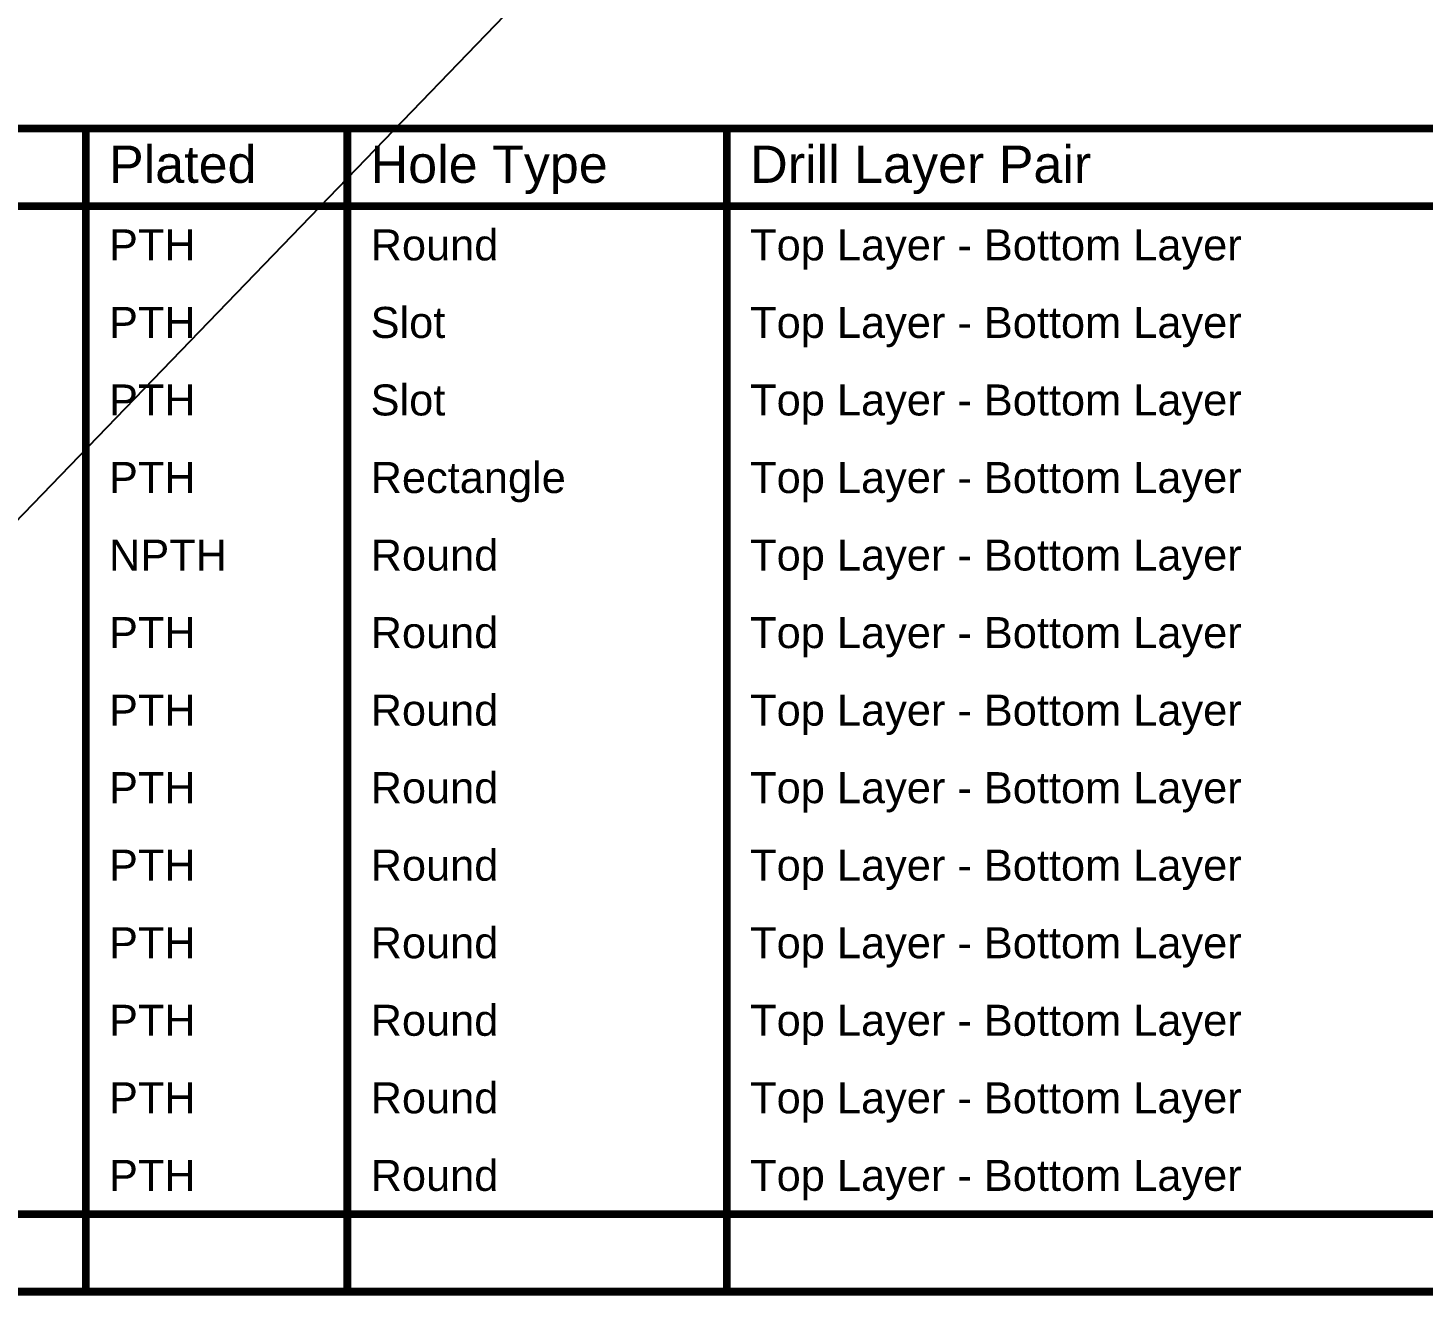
# Model space of a CAD drawing. Header units: inches. Extents: x -3 to 5437, y -3 to 5435.
# Drawn here: x 287.2 to 355.7, y 55.2 to 117.9 of the extents above; entities that cross this region are included whole.
import ezdxf

# ---------------------------------------------------------------- set-up
doc = ezdxf.new("R2010")
doc.units = ezdxf.units.IN
for name, color, linetype in [('Bottom Solder', 6, 'Continuous'), ('Drill Drawing', 1, 'Continuous'), ('Top Solder', 216, 'Continuous')]:
    doc.layers.add(name, color=color, linetype=linetype)
doc.styles.add('Arial', font='', dxfattribs={"height": 0.2})
doc.styles.get('Arial').set_extended_font_data('Arial')

msp = doc.modelspace()

# ---------------------------------------------------------------- linework, layer by layer
at = {"layer": 'Bottom Solder'}
msp.add_line((199.665, 3.453), (5436.901, 5435.166), dxfattribs=at)
at = {"layer": 'Drill Drawing'}
for points in [[(231.824, 112.903, 0.381, 0.381, 0), (422.323, 112.903, 0.381, 0.381, 0)], [(290, 55.753, 0.381, 0.381, 0), (290, 112.903, 0.381, 0.381, 0)], [(302.849, 55.753, 0.381, 0.381, 0), (302.849, 112.903, 0.381, 0.381, 0)], [(321.488, 55.753, 0.381, 0.381, 0), (321.488, 112.903, 0.381, 0.381, 0)], [(231.824, 109.093, 0.381, 0.381, 0), (422.323, 109.093, 0.381, 0.381, 0)], [(231.824, 59.563, 0.381, 0.381, 0), (422.323, 59.563, 0.381, 0.381, 0)], [(231.824, 55.753, 0.381, 0.381, 0), (422.323, 55.753, 0.381, 0.381, 0)]]:
    msp.add_lwpolyline(points, format="xyseb", dxfattribs=at)
for points in [[(289.905, 112.903, 0.191, 0.191, 1), (290.095, 112.903, 0.191, 0.191, 1)], [(302.754, 112.903, 0.191, 0.191, 1), (302.944, 112.903, 0.191, 0.191, 1)], [(321.392, 112.903, 0.191, 0.191, 1), (321.583, 112.903, 0.191, 0.191, 1)], [(289.905, 55.753, 0.191, 0.191, 1), (290.095, 55.753, 0.191, 0.191, 1)], [(302.754, 55.753, 0.191, 0.191, 1), (302.944, 55.753, 0.191, 0.191, 1)], [(321.392, 55.753, 0.191, 0.191, 1), (321.583, 55.753, 0.191, 0.191, 1)]]:
    msp.add_lwpolyline(points, format="xyseb", close=True, dxfattribs=at)
at = {"layer": 'Top Solder'}
msp.add_line((199.665, 3.453), (5436.901, 5435.166), dxfattribs=at)

# ---------------------------------------------------------------- texts
at = {"layer": 'Drill Drawing', "style": 'Arial'}
for s, height, p in [('Plated', 1.8288, (291.143, 110.236)), ('Hole Type', 1.8288, (303.992, 110.236)), ('Drill Layer Pair', 1.8288, (322.631, 110.236)), ('PTH', 1.524, (291.143, 106.426)), ('Round', 1.524, (303.992, 106.426)), ('Top Layer - Bottom Layer', 1.524, (322.631, 106.426)), ('Slot', 1.524, (303.992, 102.616)), ('PTH', 1.524, (291.143, 102.616)), ('Top Layer - Bottom Layer', 1.524, (322.631, 102.616)), ('PTH', 1.524, (291.143, 98.806)), ('Slot', 1.524, (303.992, 98.806)), ('Top Layer - Bottom Layer', 1.524, (322.631, 98.806)), ('PTH', 1.524, (291.143, 94.996)), ('Rectangle', 1.524, (303.992, 94.996)), ('Top Layer - Bottom Layer', 1.524, (322.631, 94.996)), ('NPTH', 1.524, (291.143, 91.186)), ('Round', 1.524, (303.992, 91.186)), ('Top Layer - Bottom Layer', 1.524, (322.631, 91.186)), ('PTH', 1.524, (291.143, 87.376)), ('Round', 1.524, (303.992, 87.376)), ('Top Layer - Bottom Layer', 1.524, (322.631, 87.376)), ('PTH', 1.524, (291.143, 83.566)), ('Round', 1.524, (303.992, 83.566)), ('Top Layer - Bottom Layer', 1.524, (322.631, 83.566)), ('PTH', 1.524, (291.143, 79.756)), ('Round', 1.524, (303.992, 79.756)), ('Top Layer - Bottom Layer', 1.524, (322.631, 79.756)), ('PTH', 1.524, (291.143, 75.946)), ('Round', 1.524, (303.992, 75.946)), ('Top Layer - Bottom Layer', 1.524, (322.631, 75.946)), ('PTH', 1.524, (291.143, 72.136)), ('Round', 1.524, (303.992, 72.136)), ('Top Layer - Bottom Layer', 1.524, (322.631, 72.136)), ('Round', 1.524, (303.992, 68.326)), ('PTH', 1.524, (291.143, 68.326)), ('Top Layer - Bottom Layer', 1.524, (322.631, 68.326)), ('PTH', 1.524, (291.143, 64.516)), ('Round', 1.524, (303.992, 64.516)), ('Top Layer - Bottom Layer', 1.524, (322.631, 64.516)), ('PTH', 1.524, (291.143, 60.706)), ('Round', 1.524, (303.992, 60.706)), ('Top Layer - Bottom Layer', 1.524, (322.631, 60.706))]:
    msp.add_text(s, height=height, dxfattribs=at).set_placement(p)

doc.saveas('drawing.dxf')
